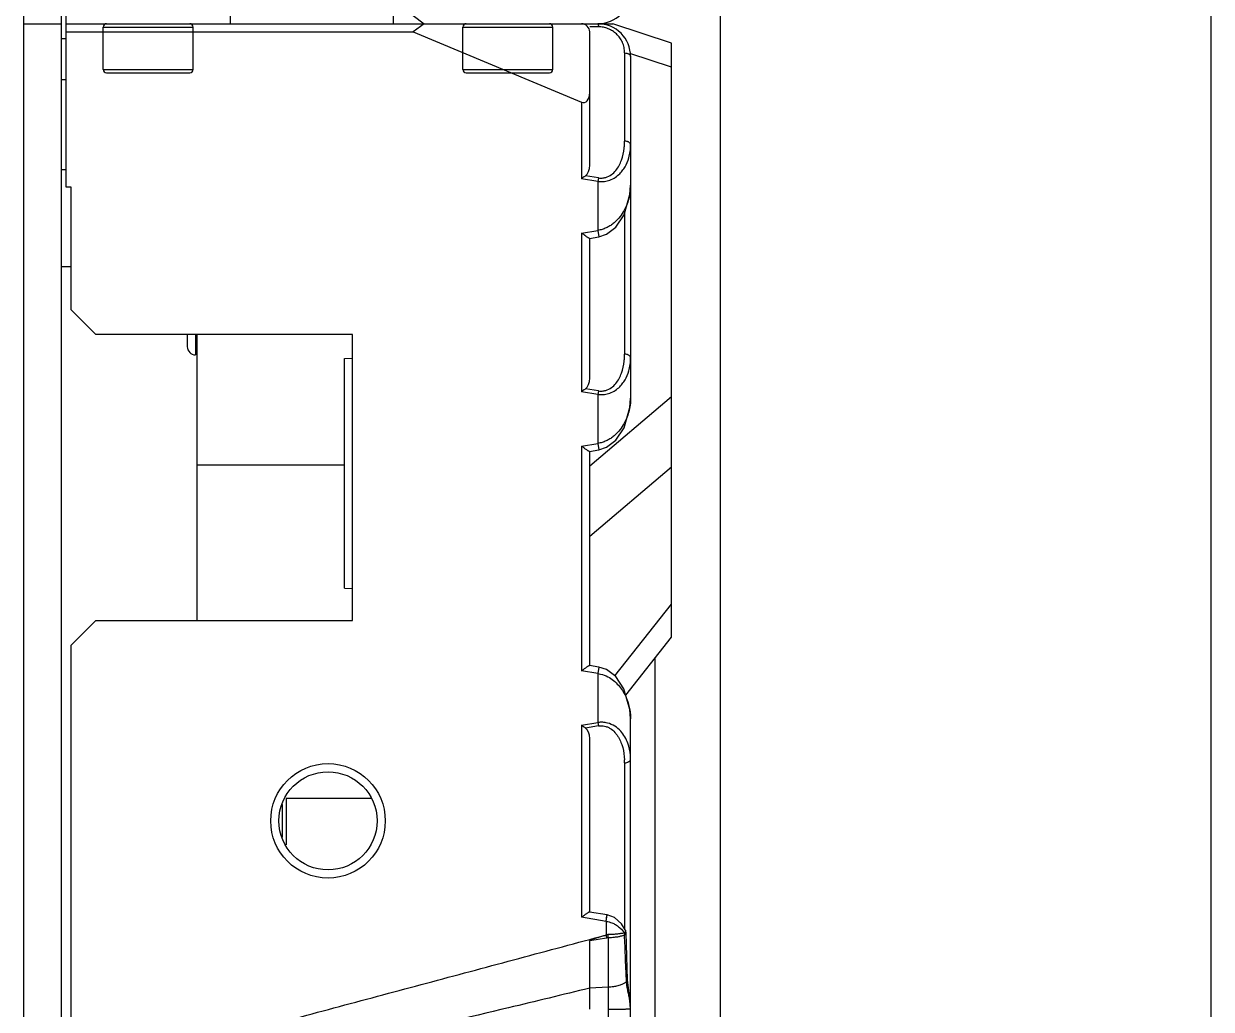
# Model space of a CAD drawing. Header units: millimetres. Extents: x 562 to 17351, y 2396 to 6995.
# Drawn here: x 16303.2 to 16375.8, y 4820.9 to 4881.2 of the extents above; entities that cross this region are included whole.
import ezdxf

# ---------------------------------------------------------------- set-up
doc = ezdxf.new("R2010")
doc.units = ezdxf.units.MM
for name, color, linetype in [('02___PRT_ALL_AXES', 7, 'Continuous'), ('_143577', 7, 'Continuous'), ('_88746', 7, 'Continuous')]:
    doc.layers.add(name, color=color, linetype=linetype)

# ---------------------------------------------------------------- blocks, each defined once
blk = doc.blocks.new('sdf')
at = {"color": 7, "linetype": 'Continuous'}
for p, q in [((25004.807, 8517.33), (25004.807, 8527.33)), ((25004.807, 8527.33), (25036.307, 8527.33)), ((25026.682, 8527.33), (25026.007, 8526.83)), ((25036.64, 8527.33), (25038.219, 8527.33)), ((25037.342, 8527.144), (25036.807, 8527.144)), ((25041.807, 8526.143), (25038.219, 8527.33)), ((25004.807, 8526.83), (25026.007, 8526.83)), ((25026.007, 8526.83), (25036.307, 8522.538)), ((25036.807, 8518.674), (25036.807, 8526.83)), ((25038.942, 8525.544), (25038.942, 8520.153)), ((25041.807, 8524.676), (25039.268, 8525.516)), ((25041.807, 8489.81), (25041.807, 8526.143)), ((25039.307, 8525.33), (25039.307, 8504.431)), ((25036.307, 8522.538), (25036.307, 8517.851)), ((25037.307, 8517.688), (25036.307, 8517.851)), ((25037.342, 8517.902), (25036.551, 8518.031)), ((25037.342, 8517.902), (25037.307, 8517.688)), ((25037.307, 8517.688), (25037.307, 8514.693)), ((25005.107, 8517.33), (25004.807, 8517.33)), ((25005.107, 8509.83), (25005.107, 8517.33)), ((25038.942, 8515.764), (25038.942, 8507.125)), ((25036.307, 8514.53), (25037.307, 8514.693)), ((25036.307, 8514.53), (25036.307, 8504.823)), ((25037.307, 8514.693), (25037.371, 8514.298)), ((25036.797, 8514.204), (25037.371, 8514.298)), ((25036.807, 8505.646), (25036.807, 8514.219)), ((25037.371, 8514.298), (25037.835, 8514.452)), ((25005.107, 8509.83), (25006.607, 8508.33)), ((25022.307, 8508.33), (25006.607, 8508.33)), ((25012.207, 8508.33), (25012.207, 8507.58)), ((25012.707, 8508.33), (25012.707, 8507.08)), ((25012.807, 8490.83), (25012.807, 8508.33)), ((25022.307, 8490.83), (25022.307, 8508.33)), ((25021.807, 8506.859), (25022.307, 8506.872)), ((25021.807, 8492.802), (25021.807, 8506.858)), ((25037.307, 8504.66), (25036.307, 8504.823)), ((25037.342, 8504.874), (25036.551, 8505.003)), ((25036.807, 8500.289), (25041.807, 8504.535)), ((25037.342, 8504.874), (25037.307, 8504.66)), ((25037.307, 8504.66), (25037.307, 8501.665)), ((25036.307, 8501.502), (25037.307, 8501.665)), ((25036.307, 8501.502), (25036.307, 8487.755)), ((25037.307, 8501.665), (25037.371, 8501.27)), ((25036.797, 8501.176), (25037.371, 8501.27)), ((25036.807, 8488.066), (25036.807, 8501.191)), ((25037.371, 8501.27), (25037.835, 8501.424)), ((25021.807, 8500.33), (25012.807, 8500.33)), ((25041.807, 8500.21), (25036.807, 8495.964)), ((25021.807, 8492.801), (25022.307, 8492.788)), ((25038.344, 8487.441), (25041.807, 8491.836)), ((25006.607, 8490.83), (25005.107, 8489.33)), ((25006.607, 8490.83), (25022.307, 8490.83)), ((25005.107, 8447.455), (25005.107, 8489.33)), ((25039.015, 8486.261), (25041.81, 8489.809)), ((25040.807, 8228.624), (25040.807, 8488.536)), ((25037.307, 8487.592), (25036.307, 8487.755)), ((25036.797, 8488.081), (25036.797, 8488.081)), ((25037.371, 8487.987), (25036.797, 8488.081)), ((25037.371, 8487.987), (25037.307, 8487.592)), ((25037.307, 8487.592), (25037.307, 8484.597)), ((25039.307, 8467.102), (25039.307, 8484.82)), ((25036.307, 8484.434), (25037.307, 8484.597)), ((25036.307, 8484.434), (25036.307, 8472.68)), ((25037.342, 8484.383), (25036.551, 8484.254)), ((25037.307, 8484.597), (25037.342, 8484.383)), ((25036.807, 8472.991), (25036.807, 8483.611)), ((25038.942, 8482.132), (25038.942, 8471.909)), ((25018.007, 8479.58), (25018.007, 8477.586)), ((25037.808, 8472.435), (25036.307, 8472.68)), ((25037.871, 8472.83), (25036.797, 8473.005)), ((25037.807, 8472.435), (25037.871, 8472.83)), ((25037.808, 8472.435), (25037.808, 8471.598)), ((25038.983, 8471.908), (25038.743, 8472.279)), ((25038.982, 8471.911), (25038.983, 8471.909)), ((25039.127, 8468.858), (25039.029, 8471.737)), ((25039.029, 8471.735), (25039.029, 8471.737)), ((25037.842, 8471.413), (25036.807, 8471.234)), ((25036.807, 8468.35), (25036.807, 8471.234)), ((25037.809, 8471.598), (25037.842, 8471.413)), ((25037.938, 8471.422), (25037.938, 8466.205)), ((25039.062, 8468.735), (25039.055, 8468.853)), ((25039.062, 8468.735), (25039.127, 8468.858)), ((25037.938, 8468.399), (25036.807, 8468.35)), ((25036.807, 8467.058), (25036.807, 8468.35)), ((25039.307, 8467.1), (25039.307, 8467.105)), ((25039.307, 8220.994), (25039.307, 8467.102)), ((25004.807, 8189.83), (25004.807, 8199.83)), ((25026.007, 8190.33), (25026.682, 8189.83)), ((25004.807, 8189.83), (25038.22, 8189.83)), ((25007.057, 8189.63), (25012.557, 8189.63)), ((25029.057, 8189.63), (25034.557, 8189.63)), ((25007.057, 8187.03), (25012.557, 8187.03)), ((25007.257, 8186.83), (25012.357, 8186.83)), ((25029.057, 8187.03), (25034.557, 8187.03)), ((25029.257, 8186.83), (25034.357, 8186.83))]:
    blk.add_line(p, q, dxfattribs=at)
for points in [[(25037.835, 8514.452), (25038.405, 8514.893), (25038.907, 8515.644), (25039.268, 8516.878), (25039.307, 8517.459)], [(25037.835, 8501.424), (25038.405, 8501.865), (25038.907, 8502.616), (25039.268, 8503.85), (25039.307, 8504.431)], [(25039.307, 8484.82), (25039.269, 8485.398), (25038.898, 8486.659), (25038.397, 8487.401), (25037.829, 8487.836), (25037.371, 8487.987)], [(25037.807, 8472.435), (25037.839, 8472.633), (25037.863, 8472.777), (25037.871, 8472.83)], [(25038.743, 8472.279), (25038.313, 8472.664), (25037.871, 8472.83)], [(25037.809, 8471.598), (25037.82, 8471.534), (25037.842, 8471.413)], [(25039.307, 8467.102), (25039.217, 8468.046), (25039.127, 8468.858)]]:
    blk.add_lwpolyline(points, dxfattribs=at)
for radius in [3.5, 3]:
    blk.add_circle((25020.807, 8478.58), radius, dxfattribs=at)
for centre, radius, start, end in [((25036.307, 8526.83), 0.5, 0, 89.99992), ((25037.307, 8525.33), 2, 0, 90.00002), ((25035.011, 8520.152), 3.93, 357.32819, 0.01004), ((25012.707, 8507.58), 0.5, 180, 270), ((25035.011, 8507.124), 3.93, 357.32819, 0.01004), ((25034.678, 8482.112), 4.264, 0.26974, 2.7434), ((25038.628, 8471.723), 0.4, 2.01046, 27.6283), ((25037.954, 8470.766), 0.656, 91.40845, 99.82466), ((25037.307, 8191.83), 2, 269.99999, 0), ((25007.257, 8189.63), 0.2, 90, 180), ((25012.357, 8189.63), 0.2, 0, 90), ((25029.257, 8189.63), 0.2, 90, 180), ((25034.357, 8189.63), 0.2, 0, 90), ((25007.257, 8187.03), 0.2, 180, 270), ((25012.357, 8187.03), 0.2, 270, 0), ((25029.257, 8187.03), 0.2, 180, 270), ((25034.357, 8187.03), 0.2, 270, 0)]:
    blk.add_arc(centre, radius, start, end, dxfattribs=at)
for centre, major_axis, ratio, start_param, end_param in [((25036.307, 8523.32), (-0.194, 0.801), 0.575257, -3.540963, -1.970166), ((25036.307, 8518.755), (-0.085, 0.787), 0.625869, -2.801209, -1.741638), ((25036.307, 8505.727), (-0.085, 0.787), 0.625869, -2.801209, -1.741638), ((25036.307, 8483.53), (0.085, 0.787), 0.625869, -1.399955, -0.340384)]:
    blk.add_ellipse(centre, major_axis=major_axis, ratio=ratio, start_param=start_param, end_param=end_param, dxfattribs=at)
for points, knots in [([(25037.307, 8527.33), (25037.31, 8527.329), (25037.316, 8527.32), (25037.321, 8527.302), (25037.328, 8527.274), (25037.331, 8527.253), (25037.332, 8527.241)], [0, 0, 0, 0, 0.106724, 0.306908, 0.606298, 1, 1, 1, 1]), ([(25037.332, 8527.241), (25037.333, 8527.234), (25037.337, 8527.201), (25037.34, 8527.169), (25037.342, 8527.144)], [0, 0, 0, 0, 0.223114, 1, 1, 1, 1]), ([(25038.435, 8526.71), (25038.363, 8526.776), (25038.203, 8526.896), (25037.936, 8527.034), (25037.645, 8527.123), (25037.443, 8527.144), (25037.342, 8527.144)], [0, 0, 0, 0, 0.245243, 0.495333, 0.747415, 1, 1, 1, 1]), ([(25038.804, 8526.198), (25038.762, 8526.293), (25038.656, 8526.478), (25038.515, 8526.638), (25038.435, 8526.71)], [0, 0, 0, 0, 0.492653, 1, 1, 1, 1]), ([(25038.942, 8525.544), (25038.942, 8525.655), (25038.918, 8525.879), (25038.85, 8526.094), (25038.804, 8526.198)], [0, 0, 0, 0, 0.49543, 1, 1, 1, 1]), ([(25038.942, 8525.544), (25038.988, 8525.542), (25039.057, 8525.531), (25039.144, 8525.504), (25039.201, 8525.478), (25039.247, 8525.445), (25039.289, 8525.4), (25039.307, 8525.357), (25039.307, 8525.33)], [0, 0, 0, 0, 0.305362, 0.455106, 0.593546, 0.716472, 0.824371, 1, 1, 1, 1]), ([(25038.748, 8518.988), (25038.834, 8519.223), (25038.907, 8519.553), (25038.933, 8519.886), (25038.937, 8519.969)], [0, 0, 0, 0, 0.748874, 1, 1, 1, 1]), ([(25039.307, 8519.939), (25039.307, 8519.966), (25039.289, 8520.009), (25039.247, 8520.054), (25039.201, 8520.087), (25039.144, 8520.113), (25039.057, 8520.14), (25038.988, 8520.151), (25038.942, 8520.153)], [0, 0, 0, 0, 0.175629, 0.283528, 0.406454, 0.544894, 0.694638, 1, 1, 1, 1]), ([(25039.194, 8519.122), (25039.233, 8519.255), (25039.289, 8519.525), (25039.307, 8519.801), (25039.307, 8519.939)], [0, 0, 0, 0, 0.499573, 1, 1, 1, 1]), ([(25037.794, 8517.936), (25037.916, 8517.973), (25038.145, 8518.086), (25038.414, 8518.347), (25038.609, 8518.655), (25038.707, 8518.876), (25038.748, 8518.988)], [0, 0, 0, 0, 0.259572, 0.509093, 0.755834, 1, 1, 1, 1]), ([(25038.583, 8518.1), (25038.66, 8518.17), (25038.8, 8518.321), (25039.025, 8518.655), (25039.14, 8518.934), (25039.194, 8519.122)], [0, 0, 0, 0, 0.25938, 0.510982, 1, 1, 1, 1]), ([(25036.476, 8517.976), (25036.463, 8517.966), (25036.406, 8517.924), (25036.349, 8517.883), (25036.307, 8517.851)], [0, 0, 0, 0, 0.245586, 1, 1, 1, 1]), ([(25036.551, 8518.031), (25036.545, 8518.026), (25036.52, 8518.008), (25036.495, 8517.99), (25036.476, 8517.976)], [0, 0, 0, 0, 0.244659, 1, 1, 1, 1]), ([(25037.307, 8517.688), (25037.415, 8517.677), (25037.632, 8517.673), (25037.847, 8517.708), (25037.95, 8517.737)], [0, 0, 0, 0, 0.505688, 1, 1, 1, 1]), ([(25039.307, 8517.459), (25039.307, 8517.32), (25039.288, 8517.038), (25039.175, 8516.476), (25038.947, 8515.926), (25038.643, 8515.497), (25038.429, 8515.267), (25038.247, 8515.105), (25038.042, 8514.961), (25037.814, 8514.84), (25037.567, 8514.747), (25037.394, 8514.707), (25037.307, 8514.693)], [0, 0, 0, 0, 0.113537, 0.2282, 0.464645, 0.589014, 0.65329, 0.719211, 0.786832, 0.856497, 0.927955, 1, 1, 1, 1]), ([(25037.342, 8517.902), (25037.417, 8517.89), (25037.571, 8517.885), (25037.722, 8517.914), (25037.794, 8517.936)], [0, 0, 0, 0, 0.503819, 1, 1, 1, 1]), ([(25037.95, 8517.737), (25038.071, 8517.771), (25038.298, 8517.871), (25038.495, 8518.02), (25038.583, 8518.1)], [0, 0, 0, 0, 0.513045, 1, 1, 1, 1]), ([(25036.697, 8514.25), (25036.668, 8514.268), (25036.607, 8514.309), (25036.477, 8514.403), (25036.376, 8514.478), (25036.307, 8514.53)], [0, 0, 0, 0, 0.212855, 0.460373, 1, 1, 1, 1]), ([(25036.797, 8514.204), (25036.791, 8514.203), (25036.778, 8514.207), (25036.756, 8514.216), (25036.728, 8514.231), (25036.708, 8514.243), (25036.697, 8514.25)], [0, 0, 0, 0, 0.142983, 0.362116, 0.651462, 1, 1, 1, 1]), ([(25038.748, 8505.96), (25038.834, 8506.195), (25038.907, 8506.525), (25038.933, 8506.857), (25038.937, 8506.941)], [0, 0, 0, 0, 0.748874, 1, 1, 1, 1]), ([(25039.307, 8506.911), (25039.307, 8506.938), (25039.289, 8506.981), (25039.247, 8507.026), (25039.201, 8507.059), (25039.144, 8507.085), (25039.057, 8507.112), (25038.988, 8507.123), (25038.942, 8507.125)], [0, 0, 0, 0, 0.175629, 0.283528, 0.406454, 0.544894, 0.694638, 1, 1, 1, 1]), ([(25039.194, 8506.094), (25039.233, 8506.226), (25039.289, 8506.497), (25039.307, 8506.773), (25039.307, 8506.911)], [0, 0, 0, 0, 0.499573, 1, 1, 1, 1]), ([(25037.794, 8504.908), (25037.916, 8504.945), (25038.145, 8505.058), (25038.414, 8505.319), (25038.609, 8505.627), (25038.707, 8505.848), (25038.748, 8505.96)], [0, 0, 0, 0, 0.259572, 0.509093, 0.755834, 1, 1, 1, 1]), ([(25038.583, 8505.072), (25038.66, 8505.142), (25038.8, 8505.293), (25039.025, 8505.627), (25039.14, 8505.906), (25039.194, 8506.094)], [0, 0, 0, 0, 0.25938, 0.510982, 1, 1, 1, 1]), ([(25036.476, 8504.948), (25036.463, 8504.938), (25036.406, 8504.896), (25036.349, 8504.854), (25036.307, 8504.823)], [0, 0, 0, 0, 0.245586, 1, 1, 1, 1]), ([(25036.551, 8505.003), (25036.545, 8504.998), (25036.52, 8504.98), (25036.495, 8504.962), (25036.476, 8504.948)], [0, 0, 0, 0, 0.244659, 1, 1, 1, 1]), ([(25037.307, 8504.66), (25037.415, 8504.649), (25037.632, 8504.645), (25037.847, 8504.68), (25037.95, 8504.709)], [0, 0, 0, 0, 0.505688, 1, 1, 1, 1]), ([(25039.307, 8504.431), (25039.307, 8504.291), (25039.288, 8504.01), (25039.175, 8503.448), (25038.947, 8502.898), (25038.643, 8502.469), (25038.429, 8502.239), (25038.247, 8502.077), (25038.042, 8501.932), (25037.814, 8501.812), (25037.567, 8501.719), (25037.394, 8501.679), (25037.307, 8501.665)], [0, 0, 0, 0, 0.113537, 0.2282, 0.464645, 0.589014, 0.65329, 0.719211, 0.786832, 0.856497, 0.927955, 1, 1, 1, 1]), ([(25037.342, 8504.874), (25037.417, 8504.862), (25037.571, 8504.856), (25037.722, 8504.886), (25037.794, 8504.908)], [0, 0, 0, 0, 0.503819, 1, 1, 1, 1]), ([(25037.95, 8504.709), (25038.071, 8504.743), (25038.298, 8504.843), (25038.495, 8504.992), (25038.583, 8505.072)], [0, 0, 0, 0, 0.513045, 1, 1, 1, 1]), ([(25036.307, 8501.502), (25036.358, 8501.464), (25036.433, 8501.408), (25036.532, 8501.336), (25036.601, 8501.286), (25036.665, 8501.242), (25036.719, 8501.208), (25036.758, 8501.186), (25036.783, 8501.177), (25036.793, 8501.176), (25036.797, 8501.176)], [0, 0, 0, 0, 0.32174, 0.476616, 0.622788, 0.754618, 0.866197, 0.950351, 0.979692, 1, 1, 1, 1]), ([(25036.307, 8487.755), (25036.358, 8487.793), (25036.433, 8487.849), (25036.532, 8487.921), (25036.601, 8487.971), (25036.665, 8488.014), (25036.719, 8488.049), (25036.758, 8488.071), (25036.783, 8488.08), (25036.793, 8488.081), (25036.797, 8488.081)], [0, 0, 0, 0, 0.321899, 0.476731, 0.622777, 0.754525, 0.866061, 0.950275, 0.979664, 1, 1, 1, 1]), ([(25037.307, 8487.592), (25037.361, 8487.584), (25037.572, 8487.544), (25037.777, 8487.467), (25037.92, 8487.393)], [0, 0, 0, 0, 0.252379, 1, 1, 1, 1]), ([(25037.92, 8487.393), (25038.165, 8487.264), (25038.485, 8486.991), (25038.807, 8486.563), (25038.994, 8486.229), (25039.135, 8485.884), (25039.234, 8485.533), (25039.294, 8485.178), (25039.307, 8484.939), (25039.307, 8484.82)], [0, 0, 0, 0, 0.27227, 0.400795, 0.525389, 0.646919, 0.765977, 0.883271, 1, 1, 1, 1]), ([(25036.476, 8484.309), (25036.462, 8484.319), (25036.406, 8484.36), (25036.349, 8484.402), (25036.307, 8484.434)], [0, 0, 0, 0, 0.245591, 1, 1, 1, 1]), ([(25036.551, 8484.254), (25036.545, 8484.258), (25036.52, 8484.277), (25036.495, 8484.295), (25036.476, 8484.309)], [0, 0, 0, 0, 0.244637, 1, 1, 1, 1]), ([(25037.892, 8484.563), (25037.798, 8484.587), (25037.602, 8484.617), (25037.405, 8484.61), (25037.307, 8484.597)], [0, 0, 0, 0, 0.49463, 1, 1, 1, 1]), ([(25037.342, 8484.383), (25037.379, 8484.388), (25037.529, 8484.403), (25037.683, 8484.386), (25037.791, 8484.355)], [0, 0, 0, 0, 0.25222, 1, 1, 1, 1]), ([(25037.791, 8484.355), (25037.855, 8484.337), (25037.976, 8484.287), (25038.192, 8484.151), (25038.37, 8483.974), (25038.513, 8483.777), (25038.634, 8483.573), (25038.707, 8483.41), (25038.748, 8483.299)], [0, 0, 0, 0, 0.134495, 0.265356, 0.516597, 0.639121, 0.760312, 1, 1, 1, 1]), ([(25039.141, 8483.327), (25039.092, 8483.46), (25038.97, 8483.724), (25038.708, 8484.086), (25038.35, 8484.392), (25038.052, 8484.523), (25037.892, 8484.563)], [0, 0, 0, 0, 0.234008, 0.47497, 0.728291, 1, 1, 1, 1]), ([(25039.307, 8482.346), (25039.307, 8482.429), (25039.294, 8482.761), (25039.226, 8483.092), (25039.141, 8483.327)], [0, 0, 0, 0, 0.250306, 1, 1, 1, 1]), ([(25038.748, 8483.299), (25038.777, 8483.221), (25038.878, 8482.901), (25038.925, 8482.566), (25038.937, 8482.316)], [0, 0, 0, 0, 0.250797, 1, 1, 1, 1]), ([(25038.942, 8482.132), (25038.988, 8482.134), (25039.057, 8482.144), (25039.144, 8482.171), (25039.201, 8482.198), (25039.247, 8482.231), (25039.289, 8482.276), (25039.307, 8482.319), (25039.307, 8482.346)], [0, 0, 0, 0, 0.305362, 0.455106, 0.593546, 0.716472, 0.824371, 1, 1, 1, 1]), ([(25036.797, 8473.005), (25036.793, 8473.006), (25036.782, 8473.004), (25036.766, 8472.999), (25036.745, 8472.989), (25036.711, 8472.971), (25036.662, 8472.94), (25036.6, 8472.896), (25036.532, 8472.846), (25036.459, 8472.792), (25036.383, 8472.736), (25036.332, 8472.699), (25036.307, 8472.68)], [0, 0, 0, 0, 0.020667, 0.050762, 0.089719, 0.136432, 0.248215, 0.379122, 0.524189, 0.678508, 0.838259, 1, 1, 1, 1]), ([(25037.807, 8472.435), (25037.843, 8472.43), (25037.986, 8472.403), (25038.127, 8472.36), (25038.226, 8472.317)], [0, 0, 0, 0, 0.252398, 1, 1, 1, 1]), ([(25038.226, 8472.317), (25038.258, 8472.303), (25038.38, 8472.244), (25038.493, 8472.168), (25038.571, 8472.105)], [0, 0, 0, 0, 0.256018, 1, 1, 1, 1]), ([(25038.571, 8472.105), (25038.606, 8472.076), (25038.737, 8471.961), (25038.852, 8471.828), (25038.927, 8471.723)], [0, 0, 0, 0, 0.258287, 1, 1, 1, 1]), ([(25038.927, 8471.723), (25038.906, 8471.718), (25038.812, 8471.699), (25038.718, 8471.684), (25038.645, 8471.674)], [0, 0, 0, 0, 0.22977, 1, 1, 1, 1]), ([(25038.983, 8471.907), (25038.99, 8471.895), (25038.997, 8471.867), (25038.987, 8471.82), (25038.966, 8471.77), (25038.942, 8471.738), (25038.927, 8471.723)], [0, 0, 0, 0, 0.196963, 0.417897, 0.690249, 1, 1, 1, 1]), ([(25038.927, 8471.588), (25038.943, 8471.598), (25038.971, 8471.618), (25039.004, 8471.655), (25039.024, 8471.694), (25039.029, 8471.722), (25039.029, 8471.735)], [0, 0, 0, 0, 0.293022, 0.553828, 0.785569, 1, 1, 1, 1]), ([(25038.927, 8471.723), (25038.929, 8471.712), (25038.933, 8471.667), (25038.932, 8471.622), (25038.927, 8471.588)], [0, 0, 0, 0, 0.256684, 1, 1, 1, 1]), ([(25016.513, 8465.892), (25017.401, 8466.127), (25019.176, 8466.602), (25021.837, 8467.32), (25024.499, 8468.033), (25028.048, 8468.982), (25032.484, 8470.172), (25036.033, 8471.123), (25037.808, 8471.598)], [0, 0, 0, 0, 0.125, 0.25, 0.375, 0.5, 0.75, 1, 1, 1, 1]), ([(25036.807, 8471.234), (25036.818, 8471.252), (25036.849, 8471.285), (25036.911, 8471.31), (25036.973, 8471.337), (25037.057, 8471.369), (25037.163, 8471.406), (25037.291, 8471.448), (25037.42, 8471.487), (25037.549, 8471.525), (25037.679, 8471.562), (25037.766, 8471.587), (25037.809, 8471.598)], [0, 0, 0, 0, 0.059846, 0.122151, 0.184678, 0.247268, 0.372639, 0.498075, 0.623538, 0.749019, 0.874507, 1, 1, 1, 1]), ([(25037.938, 8471.624), (25037.927, 8471.623), (25037.906, 8471.619), (25037.879, 8471.615), (25037.857, 8471.61), (25037.836, 8471.605), (25037.82, 8471.6), (25037.809, 8471.598)], [0, 0, 0, 0, 0.249401, 0.499677, 0.624627, 0.749877, 1, 1, 1, 1]), ([(25038.309, 8471.64), (25038.279, 8471.638), (25038.156, 8471.63), (25038.032, 8471.626), (25037.938, 8471.624)], [0, 0, 0, 0, 0.244552, 1, 1, 1, 1]), ([(25037.938, 8471.422), (25037.938, 8471.438), (25037.94, 8471.505), (25037.939, 8471.572), (25037.938, 8471.624)], [0, 0, 0, 0, 0.23432, 1, 1, 1, 1]), ([(25038.304, 8471.449), (25038.274, 8471.446), (25038.152, 8471.432), (25038.03, 8471.425), (25037.938, 8471.422)], [0, 0, 0, 0, 0.244816, 1, 1, 1, 1]), ([(25038.641, 8471.506), (25038.615, 8471.5), (25038.503, 8471.476), (25038.39, 8471.459), (25038.304, 8471.449)], [0, 0, 0, 0, 0.239309, 1, 1, 1, 1]), ([(25038.645, 8471.674), (25038.619, 8471.671), (25038.507, 8471.657), (25038.395, 8471.646), (25038.309, 8471.64)], [0, 0, 0, 0, 0.237876, 1, 1, 1, 1]), ([(25038.927, 8471.588), (25038.906, 8471.58), (25038.812, 8471.548), (25038.716, 8471.522), (25038.641, 8471.506)], [0, 0, 0, 0, 0.232012, 1, 1, 1, 1]), ([(25038.976, 8470.718), (25038.973, 8470.791), (25038.96, 8471.082), (25038.943, 8471.372), (25038.927, 8471.588)], [0, 0, 0, 0, 0.251706, 1, 1, 1, 1]), ([(25039.012, 8469.684), (25039.008, 8469.77), (25038.996, 8470.115), (25038.987, 8470.46), (25038.976, 8470.718)], [0, 0, 0, 0, 0.249643, 1, 1, 1, 1]), ([(25039.055, 8468.853), (25039.051, 8468.922), (25039.034, 8469.199), (25039.02, 8469.476), (25039.012, 8469.684)], [0, 0, 0, 0, 0.248503, 1, 1, 1, 1]), ([(25036.807, 8468.35), (25035.153, 8467.946), (25028.54, 8466.338), (25021.911, 8464.789), (25016.922, 8463.709)], [0, 0, 0, 0, 0.250079, 1, 1, 1, 1]), ([(25038.375, 8468.452), (25038.339, 8468.445), (25038.194, 8468.419), (25038.047, 8468.404), (25037.938, 8468.399)], [0, 0, 0, 0, 0.252414, 1, 1, 1, 1]), ([(25038.761, 8468.568), (25038.731, 8468.556), (25038.605, 8468.508), (25038.475, 8468.473), (25038.375, 8468.452)], [0, 0, 0, 0, 0.241914, 1, 1, 1, 1]), ([(25039.062, 8468.735), (25039.018, 8468.702), (25038.921, 8468.64), (25038.817, 8468.591), (25038.761, 8468.568)], [0, 0, 0, 0, 0.475958, 1, 1, 1, 1]), ([(25039.259, 8467.614), (25039.242, 8467.705), (25039.214, 8467.841), (25039.174, 8468.023), (25039.143, 8468.161), (25039.119, 8468.277), (25039.102, 8468.371), (25039.09, 8468.443), (25039.081, 8468.516), (25039.074, 8468.589), (25039.068, 8468.649), (25039.061, 8468.698), (25039.061, 8468.723), (25039.062, 8468.735)], [0, 0, 0, 0, 0.243252, 0.366443, 0.490511, 0.615531, 0.678606, 0.742225, 0.806548, 0.871226, 0.934977, 0.966517, 1, 1, 1, 1]), ([(25039.296, 8467.343), (25039.294, 8467.365), (25039.285, 8467.456), (25039.27, 8467.546), (25039.259, 8467.614)], [0, 0, 0, 0, 0.250871, 1, 1, 1, 1]), ([(25039.307, 8467.097), (25039.307, 8467.118), (25039.306, 8467.2), (25039.302, 8467.282), (25039.296, 8467.343)], [0, 0, 0, 0, 0.252869, 1, 1, 1, 1]), ([(25037.938, 8467.058), (25038.028, 8467.058), (25038.206, 8467.059), (25038.463, 8467.061), (25038.664, 8467.064), (25038.812, 8467.067), (25038.91, 8467.069), (25038.999, 8467.072), (25039.078, 8467.075), (25039.145, 8467.078), (25039.201, 8467.082), (25039.245, 8467.085), (25039.274, 8467.088), (25039.291, 8467.091), (25039.3, 8467.093), (25039.304, 8467.094), (25039.307, 8467.096), (25039.307, 8467.097)], [0, 0, 0, 0, 0.198961, 0.388637, 0.561466, 0.639707, 0.711607, 0.776508, 0.833883, 0.883308, 0.924363, 0.956675, 0.980043, 0.988334, 0.994359, 0.998154, 1, 1, 1, 1])]:
    blk.add_open_spline(points, degree=3, knots=knots, dxfattribs=at)
at = {"layer": '02___PRT_ALL_AXES', "color": 7, "linetype": 'Continuous'}
for p, q in [((25014.832, 8530.63), (25014.832, 8527.33)), ((25024.782, 8530.63), (25024.782, 8527.33)), ((25007.057, 8187.03), (25007.057, 8189.63)), ((25012.557, 8187.03), (25012.557, 8189.63)), ((25029.057, 8187.03), (25029.057, 8189.63)), ((25034.557, 8187.03), (25034.557, 8189.63))]:
    blk.add_line(p, q, dxfattribs=at)
at = {"layer": '_143577', "color": 7, "linetype": 'Continuous'}
for p, q in [((25018.251, 8479.954), (25018.251, 8477.109)), ((25023.429, 8479.954), (25018.251, 8479.954))]:
    blk.add_line(p, q, dxfattribs=at)
at = {"layer": '_88746', "color": 7, "linetype": 'Continuous'}
for p, q in [((25002.207, 8189.83), (25002.207, 8527.33)), ((25002.207, 8527.33), (25004.507, 8527.33)), ((25004.507, 8189.83), (25004.507, 8527.33)), ((25004.807, 8526.4), (25004.507, 8526.4)), ((25004.807, 8523.9), (25004.507, 8523.9)), ((25004.807, 8518.4), (25004.507, 8518.4)), ((25005.107, 8512.455), (25004.507, 8512.455)), ((25002.207, 8189.83), (25004.507, 8189.83))]:
    blk.add_line(p, q, dxfattribs=at)
blk = doc.blocks.new('*U200')
blk.add_blockref('sdf', (-25022.008, -8361.98))
blk = doc.blocks.new('*U202')
at = {"color": 0, "linetype": 'ByBlock', "lineweight": -2, "transparency": 16777216}
for p in [(0, 1012.5), (0, 675)]:
    blk.add_blockref('*U200', p, dxfattribs=at)
blk = doc.blocks.new('rdgx')
at = {"color": 114, "linetype": 'Continuous', "lineweight": -3, "true_color": 0x139b48}
for p, q in [((18120.099, 8185.248), (18120.099, 8868.748)), ((18150.099, 8185.248), (18150.099, 8857.748))]:
    blk.add_line(p, q, dxfattribs=at)
blk = doc.blocks.new('*U203')
blk.add_blockref('rdgx', (-18135.099, -8526.998))
blk = doc.blocks.new('*U204')
at = {"color": 0, "linetype": 'ByBlock', "lineweight": -2, "transparency": 16777216}
blk.add_blockref('*U203', (0, 675), dxfattribs=at)

msp = doc.modelspace()

# ---------------------------------------------------------------- block references
msp.add_blockref('*U202', (16322.966, 4040.867))
at = {"xscale": -1}
msp.add_blockref('*U204', (16360.764, 4211.467), dxfattribs=at)

doc.saveas('drawing.dxf')
